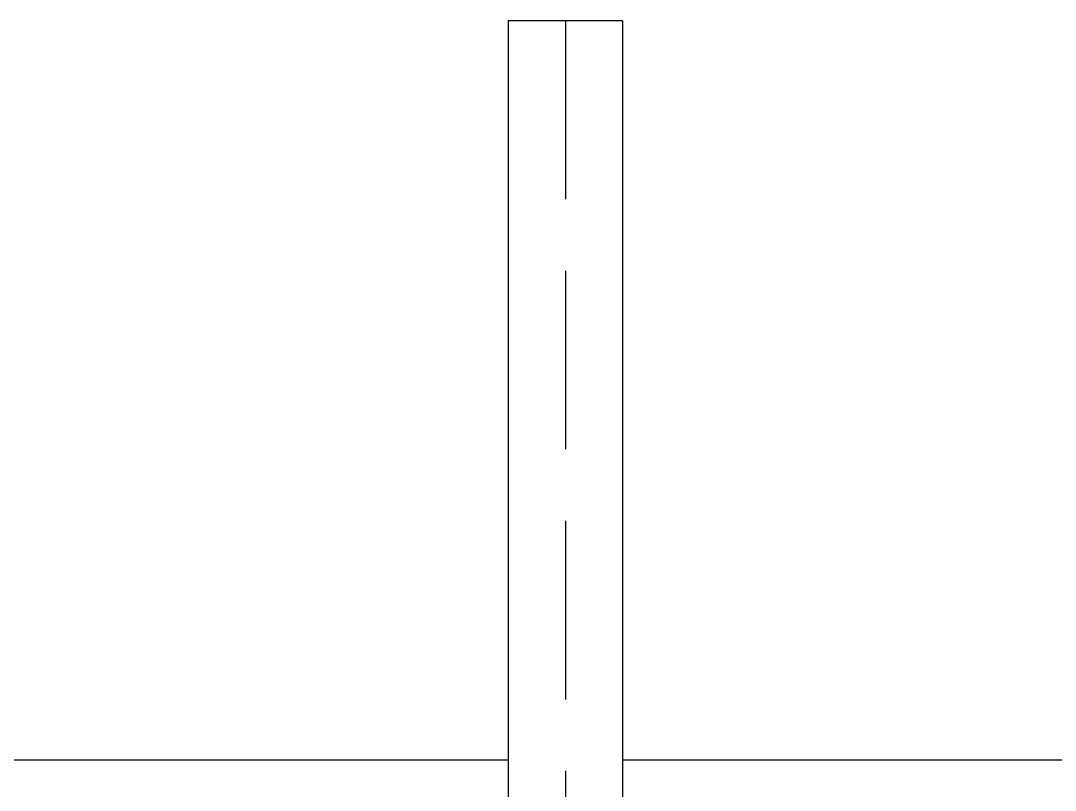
# Model space of a CAD drawing. Extents: x 396092 to 455492, y 17293 to 132793.
# Drawn here: x 415049 to 416497, y 61064 to 62141 of the extents above; entities that cross this region are included whole.
import ezdxf

# ---------------------------------------------------------------- set-up
doc = ezdxf.new("R2010")
doc.units = 0
doc.header["$LTSCALE"] = 1000
doc.header["$MEASUREMENT"] = 0
doc.linetypes.add('DASH', pattern=[0.35, 0.25, -0.1])
doc.layers.add('MU', color=34, linetype='Continuous')

msp = doc.modelspace()

# ---------------------------------------------------------------- linework, layer by layer
for p, q in [((415731.5, 62141.1), (415731.5, 59891)), ((415891.5, 62141.1, 8280.1), (415731.5, 62141.1, 8280.1)), ((415891.5, 62141.1), (415891.5, 59891))]:
    msp.add_line(p, q)
at = {"color": 1, "linetype": 'DASH'}
msp.add_line((415811.5, 62141.1), (415811.5, 57115), dxfattribs=at)
at = {"layer": 'MU', "color": 37}
for p, q in [((412291.5, 61106.4), (415731.5, 61106.4)), ((415891.5, 61106.4), (417791.5, 61106.4))]:
    msp.add_line(p, q, dxfattribs=at)

doc.saveas('drawing.dxf')
